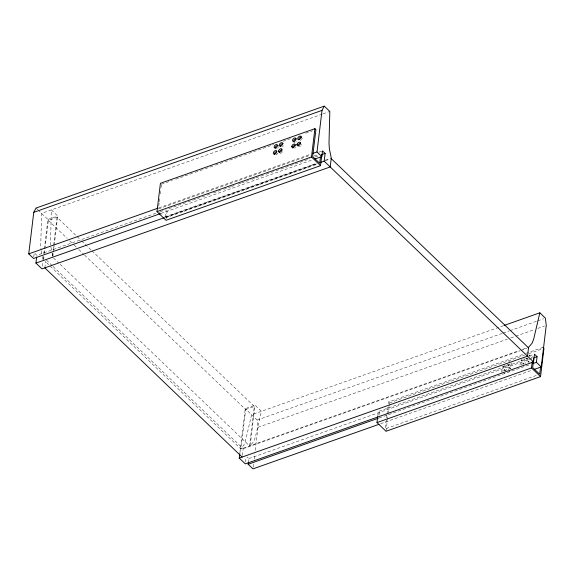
<?xml version="1.0" encoding="UTF-8"?>
<svg xmlns="http://www.w3.org/2000/svg" width="575" height="575" viewBox="0 0 575 575"><rect width="100%" height="100%" fill="white"/><g stroke="black" fill="none" stroke-linecap="round" stroke-linejoin="round"><path stroke-width="0.43" stroke-dasharray="2.88 2.16" d="M519.85 365.082L519.85 365.017A2.12 1.301 -46.2 0 1 521.611 362.868A2.12 1.301 -46.2 0 1 523.3 363.508L523.293 363.86M33.767 256.867L34.256 252.82L36.865 255.329L156.903 212.879M42.277 266.218L42.816 261.776M43.139 259.117L43.671 254.711M43.779 253.827L47.933 219.463L38.503 210.421M43.607 259.792L44.246 254.538M44.347 253.661L48.379 220.369L57.026 217.314L76.432 235.923M44.836 267.864L45.648 261.201M52.361 255.861L52.677 253.23M53.101 249.73L53.525 246.222M53.633 245.345L57.026 217.314M52.835 256.529L53.259 253.007M53.367 252.123L54.115 245.956M54.215 245.079L57.737 215.999L51.391 209.911L50.557 241.601L50.859 246.388M158.793 205.987L159.21 202.508M159.318 201.645L159.843 197.297M160.267 193.825L160.576 191.216M161 187.745L161.316 185.136M165.298 217.055L166.153 209.99M166.24 218.586L167.375 209.185M239.904 452.748L245.237 408.66L255.034 405.195L261.388 411.283L255.171 437.812L253.676 441.629L250.132 445.726L255.034 405.195M84.604 255.106L245.676 409.565L240.911 448.989L45.547 261.654M242.341 455.393L243.146 448.73L52.965 266.354M245.496 462.128L246.122 456.945M91.957 250.808L254.322 406.503L249.557 445.927L59.369 263.558M248.35 462.638L248.838 458.591L247.272 457.089M253.187 467.108L253.611 463.572M254.15 459.152L254.79 453.848M255.221 450.311L258.002 427.333L257.133 420.066L245.237 408.66M377.818 415.754L378.336 411.484L527.771 358.642M379.018 415.092L379.342 412.448L378.336 411.484M386.882 415.006L385.192 428.907L537.165 375.166M386.982 414.137L387.823 407.186M388.247 403.715L388.456 401.975L525.227 353.611M386.033 431.257L387.32 420.641M387.428 419.75L388.067 414.446M388.175 413.562L389.031 406.482M389.138 405.598L389.462 402.938L388.456 401.975M301.444 144.318L301.393 144.62A2.12 1.301 -46.2 0 1 301.199 145.087M528.425 362.329L528.497 361.891A2.12 1.301 -46.2 0 0 527.045 360.942A2.12 1.301 -46.2 0 0 525.09 362.94L525.018 363.386A2.12 1.301 -46.2 0 0 525.061 363.774M510.032 368.553L510.047 368.503A2.12 1.301 -46.2 0 0 508.688 367.439A2.12 1.301 -46.2 0 0 506.676 369.366L506.575 369.818A2.12 1.301 -46.2 0 0 506.597 370.221M322.23 114.138L41.587 213.375L40.753 245.065L41.062 249.859M323.078 113.836L329.834 111.442M47.933 219.463L57.737 215.999M161.417 184.266L172.392 180.385M175.77 179.192L184.216 176.209M185.057 175.907L194.35 172.622M195.191 172.327L204.477 169.043M205.325 168.741L214.612 165.456M215.452 165.162L228.965 160.382M229.806 160.087L273.707 144.562M282.993 141.278L290.591 138.589M305.792 133.213L312.548 130.827M158.93 207.834L310.241 154.33M158.513 208.883L310.673 155.077M319.125 152.088L321.662 151.189M314.115 155.976L319.183 154.186M160.281 211.686L165.356 209.889M168.734 208.696L181.729 204.111M183.109 203.615L191.856 200.531M192.704 200.229L210.428 193.962M213.541 192.855L220.563 190.375M223.682 189.268L230.697 186.796M231.538 186.494L234.916 185.301M238.05 184.187L240.824 183.217M241.673 182.915L245.051 181.722M245.892 181.42L250.959 179.63M251.8 179.335L255.178 178.135M256.026 177.84L265.312 174.556M266.153 174.254L275.439 170.976M276.093 170.732L289.793 165.895M290.461 165.65L310.054 158.729M315.122 156.939L318.5 155.746M161.208 213.354L312.52 159.843M164.759 216.955L316.063 163.444M325.364 160.159L331.279 158.067M315.97 164.012L165.241 217.314L316.566 163.861M325.285 160.72L329.518 159.218M165.19 217.939L317.163 164.198M245.676 409.565L254.322 406.503M503.484 325.673L251.584 414.747L245.374 441.277L243.879 445.093L240.328 449.19L519.283 350.549M257.133 420.066L502.277 333.385M503.118 333.083L509.04 330.992M509.881 330.69L536.935 321.123M537.776 320.828L543.691 318.737M258.002 427.333L507.366 339.149M510.744 337.956L514.97 336.461M515.818 336.159L534.412 329.583M537.798 328.39L544.561 325.996M522.661 349.356L528.583 347.264M243.146 448.73L520.044 350.808M520.893 350.513L526.822 348.414M526.075 353.309L542.958 347.343M389.462 402.938L524.544 355.17M528.763 353.675L542.275 348.903M529.402 355.947L533.629 354.452M531.149 357.442L532.838 356.845M248.838 458.591L533.844 357.808M379.177 417.924L434.966 398.195M435.814 397.893L530.488 364.413M380.614 423.739L531.925 370.235M528.863 354.919L529.87 355.882M526.132 358.139L527.138 359.102M528.296 361.186L529.302 362.149A2.12 1.301 -46.2 0 0 526.571 362.99M521.949 360.935L520.943 359.972A2.12 1.301 -46.2 0 0 522.998 359.497M522.977 362.89L523.983 363.853M507.639 364.629L508.645 365.592M509.644 367.533L510.65 368.496M502.536 366.44L503.535 367.403M504.491 369.387L505.49 370.35M159.44 212.427L161.359 214.259M77.079 236.541L80.96 240.264M81.607 240.882L91.31 250.19M36.038 208.057L37.885 209.825M48.379 220.369L67.138 238.359M69.726 240.839L73.607 244.562M74.254 245.18L76.195 247.042M78.782 249.528L83.957 254.488M53.547 257.974L58.722 262.94M46.496 260.152L52.318 265.736M50.909 247.193L51.958 252.288M52.131 253.137L52.656 255.681M41.113 250.657L42.155 255.753M42.334 256.601L43.032 260.001M501.522 372.356A2.12 1.301 -46.2 0 1 503.096 369.423A2.12 1.301 -46.2 0 1 504.742 370.832M511.786 363.055A2.12 1.301 -46.2 0 1 510.011 365.621A2.12 1.301 -46.2 0 1 508.336 364.557M509.615 371.543A2.12 1.301 -46.2 0 1 508.717 371.888M508.199 369.423A2.12 1.301 -46.2 0 1 510.895 368.733M505.209 365.19A2.048 1.258 -46.2 0 1 502.845 366.577M524.91 357.966A2.12 1.301 -46.2 0 1 523.336 360.899A2.12 1.301 -46.2 0 1 521.697 359.483M510.075 363.867A2.12 1.301 -46.2 0 1 507.423 364.363M508.868 361.56A2.12 1.301 -46.2 0 1 509.759 361.28M523.703 358.663A2.12 1.301 -46.2 0 1 523.387 359.109M506.539 365.269A2.048 1.258 -46.2 0 1 504.448 367.526A2.048 1.258 -46.2 0 1 503.305 365.995M503.434 370.817A2.12 1.301 -46.2 0 1 505.849 370.933M504.814 373.096A2.12 1.301 -46.2 0 1 504.383 373.405M502.73 371.651A2.12 1.301 -46.2 0 1 503.046 371.213M521.223 365.06A2.12 1.301 -46.2 0 1 523.667 363.702M529.144 355.724A2.12 1.301 -46.2 0 1 530.222 356.464M529.194 358.627A2.12 1.301 -46.2 0 1 526.772 358.103M523.293 363.925A2.12 1.301 -46.2 0 1 523.164 364.377M529.093 355.163A2.12 1.301 -46.2 0 1 529.115 356.363M527.757 357.981A2.12 1.301 -46.2 0 1 525.902 357.894M278.501 146.596A2.048 1.258 -46.2 0 1 278.171 147.48M277.862 147.912A2.048 1.258 -46.2 0 1 277.488 148.285M276.618 148.796A2.048 1.258 -46.2 0 1 275.497 148.731M277.703 153.13A2.12 1.301 -46.2 0 1 275.885 154.955M283.367 145.719A2.12 1.301 -46.2 0 1 283.037 146.158M282.634 146.539A2.12 1.301 -46.2 0 1 281.743 147.035M296.355 141.4A2.12 1.301 -46.2 0 1 295.967 141.795M295.076 142.32A2.12 1.301 -46.2 0 1 293.911 142.262M282.699 151.707A2.12 1.301 -46.2 0 1 282.39 152.152M282.009 152.555A2.12 1.301 -46.2 0 1 281.577 152.878M281.118 153.101A2.12 1.301 -46.2 0 1 279.939 153.079M295.888 147.135A2.12 1.301 -46.2 0 1 295.564 147.574M295.162 147.955A2.12 1.301 -46.2 0 1 294.723 148.249M300.545 145.949A2.12 1.301 -46.2 0 1 299.668 146.539M299.216 146.675A2.12 1.301 -46.2 0 1 298.454 146.596M302.191 138.208A2.12 1.301 -46.2 0 1 301.861 139.121M301.544 139.56A2.12 1.301 -46.2 0 1 301.156 139.955M300.718 140.271A2.12 1.301 -46.2 0 1 300.265 140.487"/><path stroke-width="0.86" d="M295.241 144.993A2.12 1.301 -46.2 0 0 292.819 147.308L292.804 147.725A2.12 1.301 -46.2 0 0 292.912 148.077M160.368 213.648L33.573 258.491L28.75 253.87L33.774 212.319L36.038 208.057L324.286 106.123L329.834 111.442L329.001 143.132L329.36 148.724L331.279 158.067L330.208 166.951L41.953 268.884L35.93 263.098L36.656 257.054M321.878 154.553L320.534 165.657L166.031 220.29L156.989 211.622L160.418 183.303L314.92 128.671L315.919 129.634L312.663 156.565L319.693 163.307L320.44 157.126M534.462 369.337L541.226 366.943L536.403 362.322L537.086 356.658L534.477 354.15L533.535 361.927L245.288 463.86L239.257 458.074L239.797 453.632M378.925 424.336L252.971 468.877L248.156 464.255L248.35 462.638M320.534 165.657L311.492 156.989L314.92 128.671M315.057 158.952L321.82 156.558L316.998 151.937L322.029 110.393L324.286 106.123M321.82 156.558L322.503 150.887L325.119 153.396L324.178 161.165L533.535 361.927M542.958 347.343L543.964 348.306L540.536 376.625L386.033 431.257L376.992 422.589L377.717 416.609M540.536 376.625L531.494 367.95L532.22 361.97M533.737 358.692L532.666 367.526L539.695 374.268L540.644 366.455M541.226 366.943L546.25 325.4L545.387 318.14L539.839 312.814L504.332 325.371M297.987 145.676L298.058 145.238A2.12 1.301 -46.2 0 1 300.646 143.161M278.537 151.146L278.638 150.693A2.12 1.301 -46.2 0 1 280.65 148.767A2.12 1.301 -46.2 0 1 282.009 149.831L281.908 150.283A2.12 1.301 -46.2 0 1 279.888 152.21A2.12 1.301 -46.2 0 1 278.537 151.146L279.551 152.059M539.839 312.814L533.622 339.343L532.127 343.16L528.583 347.264L527.505 356.148L239.257 458.074M33.774 212.319L322.029 110.393M28.75 253.87L158.082 208.128M312.771 153.432L316.998 151.937M156.989 211.622L311.492 156.989M321.734 154.589L325.119 153.396M35.93 263.098L164.414 217.666M320.8 162.366L324.178 161.165M533.708 357.851L537.086 356.658M248.156 464.255L378.328 418.219M533.025 363.522L536.403 362.322M376.992 422.589L531.494 367.95M331.214 158.621L528.511 347.817M297.002 144.569L298.008 145.532M291.805 146.409L292.812 147.373M44.836 267.864L242.14 457.053M275.159 148.163A2.048 1.258 -46.2 0 1 276.165 146.072A2.048 1.258 -46.2 0 1 278.156 145.626M274.361 154.308A2.12 1.301 -46.2 0 1 276.733 151.52M293.552 141.68A2.12 1.301 -46.2 0 1 294.378 139.703A2.12 1.301 -46.2 0 1 296.312 138.906M298.741 139.847A2.12 1.301 -46.2 0 1 299.568 137.871A2.12 1.301 -46.2 0 1 301.501 137.073M279.558 152.512A2.12 1.301 -46.2 0 1 279.543 152.109L279.644 151.656A2.12 1.301 -46.2 0 1 281.872 149.687M280.284 146.302A2.12 1.301 -46.2 0 1 281.182 144.332A2.12 1.301 -46.2 0 1 283.108 143.606M291.812 146.345L291.798 146.762A2.12 1.301 -46.2 0 0 293.487 147.401A2.12 1.301 -46.2 0 0 295.248 145.252L295.262 144.835A2.12 1.301 -46.2 0 0 293.573 144.196A2.12 1.301 -46.2 0 0 291.812 146.345M297.052 144.275L296.98 144.713A2.12 1.301 -46.2 0 0 298.439 145.655A2.12 1.301 -46.2 0 0 300.387 143.657L300.459 143.218A2.12 1.301 -46.2 0 0 299 142.269A2.12 1.301 -46.2 0 0 297.052 144.275M280.737 146.072A2.12 1.301 -46.2 0 0 282.634 143.067A2.12 1.301 -46.2 0 0 279.658 144.002A2.12 1.301 -46.2 0 0 280.737 146.072M294.069 141.357A2.12 1.301 -46.2 0 0 295.866 138.331A2.12 1.301 -46.2 0 0 292.876 139.387A2.12 1.301 -46.2 0 0 294.069 141.357M275.619 147.833A2.048 1.258 -46.2 0 0 277.373 144.9A2.048 1.258 -46.2 0 0 274.476 145.913A2.048 1.258 -46.2 0 0 275.619 147.833M274.879 153.992A2.12 1.301 -46.2 0 0 276.683 150.959A2.12 1.301 -46.2 0 0 273.686 152.023A2.12 1.301 -46.2 0 0 274.879 153.992M299.259 139.524A2.12 1.301 -46.2 0 0 301.056 136.491A2.12 1.301 -46.2 0 0 298.058 137.554A2.12 1.301 -46.2 0 0 299.259 139.524"/></g></svg>
